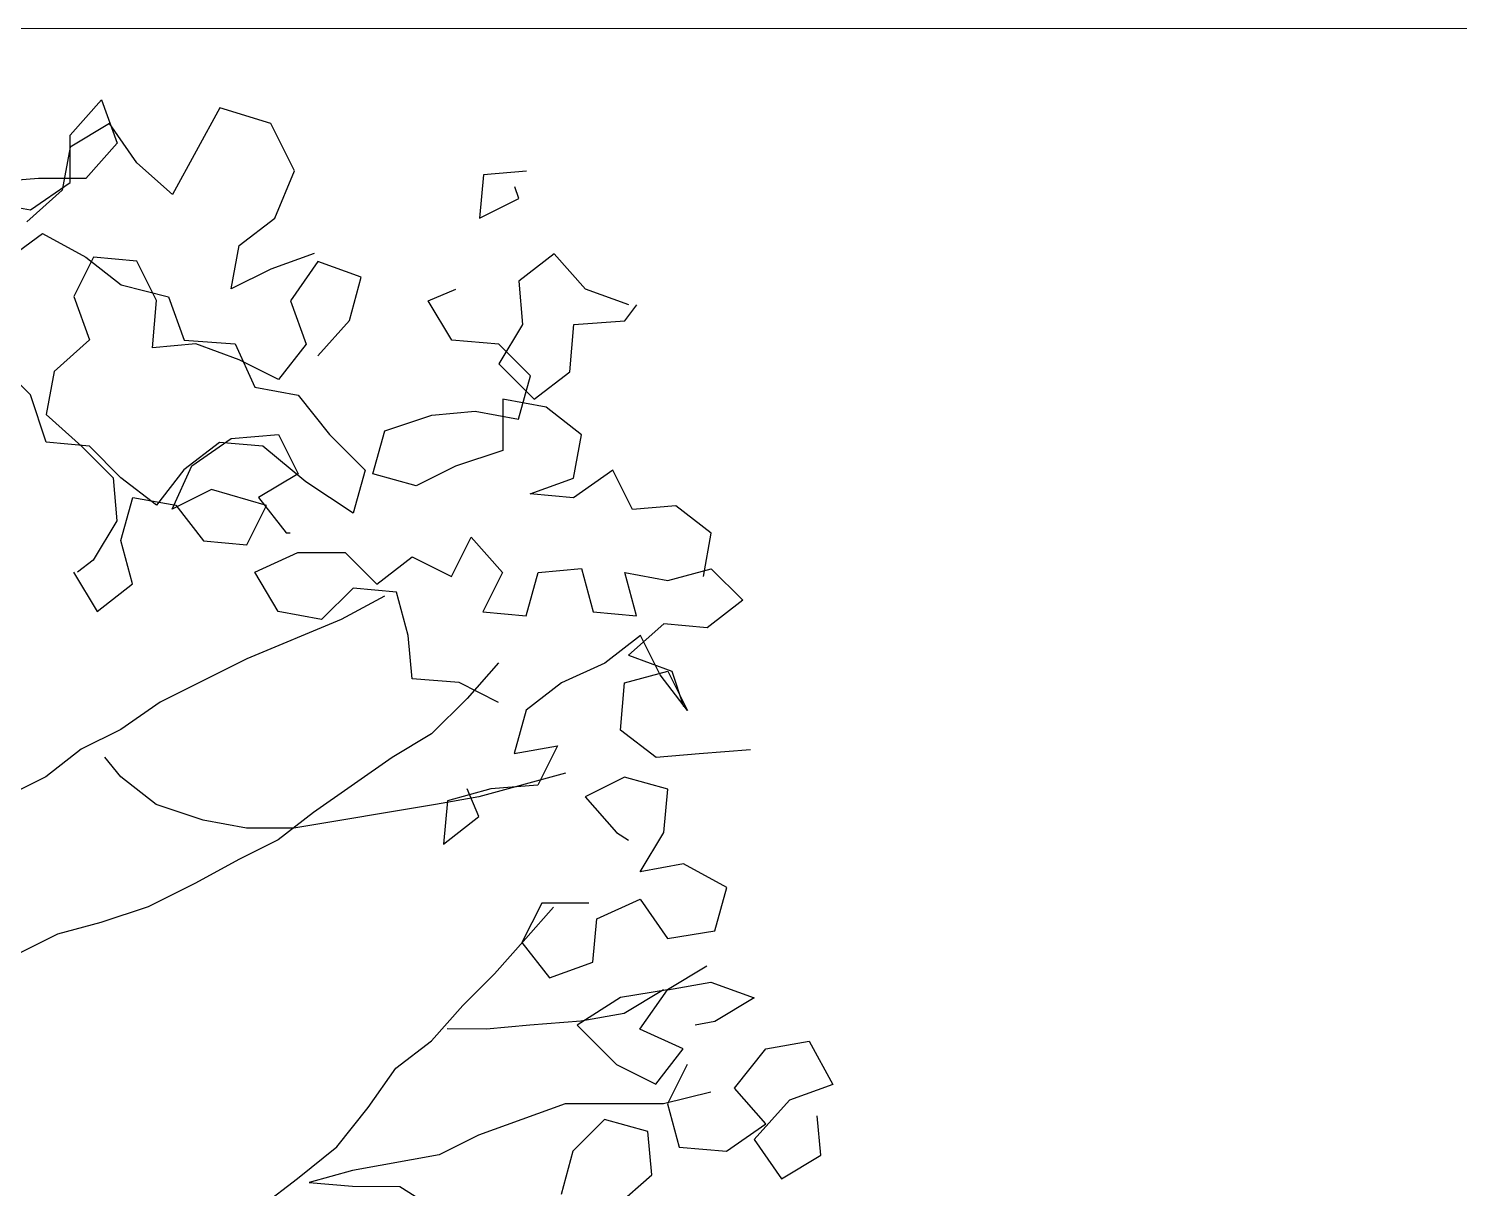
# Model space of a CAD drawing. Header units: millimetres. Extents: x 684983 to 685377, y 990360 to 990509.
# Drawn here: x 685139.223 to 685139.747, y 990431.613 to 990432.038 of the extents above; entities that cross this region are included whole.
import ezdxf

# ---------------------------------------------------------------- set-up
doc = ezdxf.new("R2010")
doc.units = ezdxf.units.MM
doc.layers.add('grid', color=8, linetype='Continuous', lineweight=9)
doc.layers.add('TEAK', color=7, linetype='Continuous')

# ---------------------------------------------------------------- blocks, each defined once
blk = doc.blocks.new('A$C25655A80')
at = {"color": 62}
for p, q in [((0.51983, 1.84715), (0.52753, 1.85579)), ((0.52753, 1.85579), (0.53137, 1.84521)), ((0.55637, 1.85384), (0.54481, 1.8327)), ((0.56886, 1.84999), (0.55637, 1.85384)), ((0.52945, 1.85002), (0.51983, 1.84426)), ((0.53617, 1.8404), (0.52945, 1.85002)), ((0.57462, 1.83844), (0.56886, 1.84999)), ((0.51982, 1.83561), (0.51983, 1.84715)), ((0.53137, 1.84521), (0.52367, 1.83657)), ((0.51983, 1.84426), (0.5179, 1.83369)), ((0.54481, 1.8327), (0.53617, 1.8404)), ((0.5698, 1.82691), (0.57462, 1.83844)), ((0.63134, 1.83839), (0.62076, 1.83744)), ((0.51213, 1.83658), (0.5006, 1.83563)), ((0.5102, 1.82889), (0.51982, 1.83561)), ((0.52367, 1.83657), (0.51213, 1.83658)), ((0.62076, 1.83744), (0.61979, 1.82687)), ((0.62941, 1.83167), (0.62845, 1.83455)), ((0.5179, 1.83369), (0.50924, 1.82601)), ((0.61979, 1.82687), (0.62941, 1.83167)), ((0.49963, 1.83082), (0.5102, 1.82889)), ((0.56114, 1.82019), (0.5698, 1.82691)), ((0.5025, 1.81544), (0.51308, 1.82312)), ((0.51308, 1.82312), (0.52365, 1.81734)), ((0.52557, 1.81734), (0.52076, 1.80773)), ((0.52365, 1.81734), (0.5323, 1.81061)), ((0.53615, 1.81637), (0.52557, 1.81734)), ((0.55921, 1.80962), (0.56114, 1.82019)), ((0.57941, 1.81825), (0.56883, 1.81442)), ((0.63805, 1.8182), (0.62939, 1.81148)), ((0.64573, 1.80954), (0.63805, 1.8182)), ((0.54094, 1.80675), (0.53615, 1.81637)), ((0.56883, 1.81442), (0.55921, 1.80962)), ((0.58037, 1.81633), (0.57363, 1.80672)), ((0.59094, 1.81247), (0.58037, 1.81633)), ((0.5323, 1.81061), (0.54383, 1.80771)), ((0.58804, 1.8019), (0.59094, 1.81247)), ((0.62939, 1.81148), (0.63034, 1.8009)), ((0.52076, 1.80773), (0.52459, 1.79715)), ((0.53997, 1.79522), (0.54094, 1.80675)), ((0.54383, 1.80771), (0.54766, 1.79713)), ((0.57363, 1.80672), (0.57746, 1.79614)), ((0.60727, 1.80669), (0.61401, 1.80957)), ((0.61303, 1.79707), (0.60727, 1.80669)), ((0.6563, 1.80569), (0.64573, 1.80954)), ((0.65533, 1.80184), (0.65822, 1.80568)), ((0.58035, 1.79326), (0.58804, 1.8019)), ((0.63034, 1.8009), (0.62456, 1.7913)), ((0.64187, 1.78936), (0.64284, 1.80089)), ((0.64284, 1.80089), (0.65533, 1.80184)), ((0.52459, 1.79715), (0.51593, 1.78947)), ((0.55055, 1.79617), (0.53997, 1.79522)), ((0.54766, 1.79713), (0.56016, 1.79616)), ((0.56112, 1.79231), (0.55055, 1.79617)), ((0.56016, 1.79616), (0.56496, 1.78558)), ((0.57746, 1.79614), (0.57073, 1.7875)), ((0.62457, 1.7961), (0.61303, 1.79707)), ((0.63225, 1.7884), (0.62457, 1.7961)), ((0.51016, 1.78371), (0.50248, 1.79141)), ((0.51593, 1.78947), (0.514, 1.7789)), ((0.57073, 1.7875), (0.56112, 1.79231)), ((0.62456, 1.7913), (0.63321, 1.78264)), ((0.63321, 1.78264), (0.64187, 1.78936)), ((0.56496, 1.78558), (0.57553, 1.78365)), ((0.62936, 1.77783), (0.63225, 1.7884)), ((0.514, 1.77217), (0.51016, 1.78371)), ((0.57553, 1.78365), (0.58321, 1.77403)), ((0.62552, 1.78264), (0.62551, 1.77015)), ((0.63609, 1.78071), (0.62552, 1.78264)), ((0.514, 1.7789), (0.52265, 1.7712)), ((0.59667, 1.77498), (0.60821, 1.77881)), ((0.60821, 1.77881), (0.61879, 1.77976)), ((0.61879, 1.77976), (0.62936, 1.77783)), ((0.64473, 1.77397), (0.63609, 1.78071)), ((0.52457, 1.7712), (0.514, 1.77217)), ((0.55629, 1.77213), (0.54764, 1.76541)), ((0.54956, 1.76637), (0.55918, 1.77309)), ((0.56687, 1.77116), (0.55629, 1.77213)), ((0.55918, 1.77309), (0.57071, 1.77404)), ((0.57071, 1.77404), (0.57551, 1.76442)), ((0.58321, 1.77403), (0.59186, 1.76537)), ((0.59378, 1.76441), (0.59667, 1.77498)), ((0.6428, 1.7634), (0.64473, 1.77397)), ((0.52265, 1.7712), (0.53033, 1.7635)), ((0.53225, 1.7635), (0.52457, 1.7712)), ((0.57743, 1.7625), (0.56687, 1.77116)), ((0.62551, 1.77015), (0.61397, 1.76631)), ((0.54764, 1.76541), (0.5409, 1.75676)), ((0.54474, 1.7558), (0.54956, 1.76637)), ((0.59186, 1.76537), (0.58896, 1.7548)), ((0.61397, 1.76631), (0.60435, 1.76151)), ((0.65242, 1.76531), (0.6428, 1.75859)), ((0.65722, 1.7557), (0.65242, 1.76531)), ((0.53033, 1.7635), (0.53128, 1.75293)), ((0.5409, 1.75676), (0.53225, 1.7635)), ((0.57551, 1.76442), (0.56589, 1.75866)), ((0.58896, 1.7548), (0.57743, 1.7625)), ((0.60435, 1.76151), (0.59378, 1.76441)), ((0.63222, 1.75957), (0.6428, 1.7634)), ((0.53224, 1.74812), (0.53513, 1.75869)), ((0.53513, 1.75869), (0.5457, 1.75676)), ((0.55436, 1.7606), (0.54474, 1.7558)), ((0.56781, 1.75674), (0.55436, 1.7606)), ((0.56589, 1.75866), (0.57262, 1.75001)), ((0.6428, 1.75859), (0.63222, 1.75957)), ((0.5457, 1.75676), (0.55243, 1.7481)), ((0.563, 1.74713), (0.56781, 1.75674)), ((0.66779, 1.75665), (0.65722, 1.7557)), ((0.67644, 1.74991), (0.66779, 1.75665)), ((0.53128, 1.75293), (0.52551, 1.74332)), ((0.53511, 1.73754), (0.53224, 1.74812)), ((0.55243, 1.7481), (0.563, 1.74713)), ((0.57262, 1.75001), (0.57358, 1.75001)), ((0.61298, 1.7394), (0.6178, 1.749)), ((0.6178, 1.749), (0.62548, 1.74035)), ((0.6745, 1.73934), (0.67644, 1.74991)), ((0.56492, 1.7404), (0.57549, 1.7452)), ((0.57549, 1.7452), (0.58703, 1.74519)), ((0.58703, 1.74519), (0.59471, 1.73749)), ((0.59471, 1.73749), (0.60337, 1.74421)), ((0.60337, 1.74421), (0.61298, 1.7394)), ((0.5207, 1.74044), (0.52646, 1.73082)), ((0.52551, 1.74332), (0.52166, 1.74044)), ((0.57068, 1.73078), (0.56492, 1.7404)), ((0.62548, 1.74035), (0.62066, 1.73074)), ((0.63124, 1.72977), (0.63413, 1.74034)), ((0.63413, 1.74034), (0.6447, 1.74129)), ((0.6447, 1.74129), (0.64758, 1.73071)), ((0.65528, 1.74032), (0.66585, 1.73839)), ((0.65815, 1.72974), (0.65528, 1.74032)), ((0.66585, 1.73839), (0.67643, 1.74126)), ((0.67643, 1.74126), (0.68411, 1.73356)), ((0.52646, 1.73082), (0.53511, 1.73754)), ((0.58895, 1.73653), (0.58125, 1.72885)), ((0.59663, 1.7346), (0.58605, 1.72885)), ((0.59952, 1.73556), (0.58895, 1.73653)), ((0.60239, 1.72499), (0.59952, 1.73556)), ((0.68411, 1.73356), (0.67545, 1.72684)), ((0.58125, 1.72885), (0.57068, 1.73078)), ((0.62066, 1.73074), (0.63124, 1.72977)), ((0.64758, 1.73071), (0.65815, 1.72974)), ((0.58605, 1.72885), (0.56297, 1.71925)), ((0.66488, 1.72781), (0.65622, 1.72013)), ((0.67545, 1.72684), (0.66488, 1.72781)), ((0.60334, 1.71441), (0.60239, 1.72499)), ((0.65911, 1.72493), (0.65045, 1.71821)), ((0.66391, 1.71532), (0.65911, 1.72493)), ((0.56297, 1.71925), (0.54182, 1.7087)), ((0.65622, 1.72013), (0.66679, 1.71628)), ((0.6245, 1.71824), (0.6168, 1.70959)), ((0.65045, 1.71821), (0.63987, 1.71342)), ((0.65525, 1.7134), (0.66583, 1.71628)), ((0.66583, 1.71628), (0.67063, 1.70666)), ((0.66679, 1.71628), (0.66967, 1.70762)), ((0.61488, 1.71344), (0.60334, 1.71441)), ((0.62449, 1.70862), (0.61488, 1.71344)), ((0.63987, 1.71342), (0.63122, 1.70669)), ((0.65428, 1.70187), (0.65525, 1.7134)), ((0.67063, 1.70666), (0.66391, 1.71532)), ((0.54182, 1.7087), (0.5322, 1.70198)), ((0.6168, 1.70959), (0.60814, 1.70095)), ((0.63122, 1.70669), (0.62832, 1.69612)), ((0.5322, 1.70198), (0.52258, 1.69718)), ((0.66293, 1.69513), (0.65428, 1.70187)), ((0.60814, 1.70095), (0.59852, 1.69519)), ((0.52258, 1.69718), (0.51392, 1.69046)), ((0.53219, 1.69044), (0.52835, 1.69525)), ((0.59852, 1.69519), (0.57928, 1.68175)), ((0.62832, 1.69612), (0.6389, 1.69804)), ((0.6389, 1.69804), (0.63408, 1.68843)), ((0.6735, 1.69608), (0.66293, 1.69513)), ((0.686, 1.69703), (0.6735, 1.69608)), ((0.64081, 1.6913), (0.61966, 1.68556)), ((0.51392, 1.69046), (0.5043, 1.68566)), ((0.54083, 1.68371), (0.53219, 1.69044)), ((0.63408, 1.68843), (0.62255, 1.68748)), ((0.65523, 1.69033), (0.64562, 1.68553)), ((0.6658, 1.68744), (0.65523, 1.69033)), ((0.61966, 1.68556), (0.60908, 1.68364)), ((0.61197, 1.6846), (0.611, 1.67403)), ((0.62255, 1.68748), (0.61197, 1.6846)), ((0.61966, 1.68075), (0.61678, 1.68748)), ((0.64562, 1.68553), (0.6533, 1.67687)), ((0.66483, 1.67686), (0.6658, 1.68744)), ((0.55236, 1.67985), (0.54083, 1.68371)), ((0.57928, 1.68175), (0.57062, 1.67503)), ((0.60908, 1.68364), (0.57447, 1.67791)), ((0.611, 1.67403), (0.61966, 1.68075)), ((0.56294, 1.67792), (0.55236, 1.67985)), ((0.57447, 1.67791), (0.56294, 1.67792)), ((0.57062, 1.67503), (0.56101, 1.67023)), ((0.6533, 1.67687), (0.65618, 1.67495)), ((0.65906, 1.66726), (0.66483, 1.67686)), ((0.56101, 1.67023), (0.55043, 1.66447)), ((0.66963, 1.66917), (0.65906, 1.66726)), ((0.6802, 1.66339), (0.66963, 1.66917)), ((0.55043, 1.66447), (0.53889, 1.65871)), ((0.67731, 1.65282), (0.6802, 1.66339)), ((0.64847, 1.65573), (0.65905, 1.66053)), ((0.65905, 1.66053), (0.66577, 1.65091)), ((0.53889, 1.65871), (0.52735, 1.65488)), ((0.63502, 1.65959), (0.6302, 1.64998)), ((0.63116, 1.65094), (0.6379, 1.65862)), ((0.64655, 1.65958), (0.63502, 1.65959)), ((0.52735, 1.65488), (0.51677, 1.65201)), ((0.6475, 1.64516), (0.64847, 1.65573)), ((0.66577, 1.65091), (0.67731, 1.65282)), ((0.51677, 1.65201), (0.50715, 1.64721)), ((0.62347, 1.64229), (0.63116, 1.65094)), ((0.6302, 1.64998), (0.63692, 1.64132)), ((0.63692, 1.64132), (0.6475, 1.64516)), ((0.67538, 1.64417), (0.66576, 1.63841)), ((0.61577, 1.63461), (0.62347, 1.64229)), ((0.66576, 1.63841), (0.67634, 1.64032)), ((0.67634, 1.64032), (0.68691, 1.63647)), ((0.65422, 1.6365), (0.64364, 1.62978)), ((0.66576, 1.63841), (0.65422, 1.6365)), ((0.6648, 1.63841), (0.65518, 1.63265)), ((0.65902, 1.6288), (0.66576, 1.63841)), ((0.68691, 1.63647), (0.67729, 1.63071)), ((0.60807, 1.62597), (0.61577, 1.63461)), ((0.65518, 1.63265), (0.6446, 1.63074)), ((0.62153, 1.62884), (0.61192, 1.62885)), ((0.63211, 1.62979), (0.62153, 1.62884)), ((0.6446, 1.63074), (0.63211, 1.62979)), ((0.64364, 1.62978), (0.65325, 1.62016)), ((0.66959, 1.62399), (0.65902, 1.6288)), ((0.67729, 1.63071), (0.67248, 1.62975)), ((0.59941, 1.61925), (0.60807, 1.62597)), ((0.68978, 1.62397), (0.70035, 1.62588)), ((0.70035, 1.62588), (0.70611, 1.6153)), ((0.66285, 1.61534), (0.66959, 1.62399)), ((0.68208, 1.61436), (0.68978, 1.62397)), ((0.59267, 1.60964), (0.59941, 1.61925)), ((0.65325, 1.62016), (0.66285, 1.61534)), ((0.67055, 1.62014), (0.66573, 1.61053)), ((0.68976, 1.6057), (0.68208, 1.61436)), ((0.70611, 1.6153), (0.69554, 1.61147)), ((0.67631, 1.61341), (0.66477, 1.61053)), ((0.69554, 1.61147), (0.68687, 1.60186)), ((0.58497, 1.60003), (0.59267, 1.60964)), ((0.64074, 1.61056), (0.61958, 1.60288)), ((0.66477, 1.61053), (0.64074, 1.61056)), ((0.66573, 1.61053), (0.66861, 1.59996)), ((0.70321, 1.598), (0.70226, 1.60762)), ((0.65035, 1.6067), (0.64265, 1.59902)), ((0.66092, 1.60381), (0.65035, 1.6067)), ((0.68014, 1.59898), (0.68976, 1.6057)), ((0.61958, 1.60288), (0.60997, 1.59809)), ((0.66187, 1.59323), (0.66092, 1.60381)), ((0.68687, 1.60186), (0.69359, 1.59224)), ((0.57535, 1.59235), (0.58497, 1.60003)), ((0.60997, 1.59809), (0.58881, 1.59426)), ((0.64265, 1.59902), (0.63976, 1.58845)), ((0.66861, 1.59996), (0.68014, 1.59898)), ((0.69359, 1.59224), (0.70321, 1.598)), ((0.58881, 1.59426), (0.57824, 1.59139)), ((0.5667, 1.58563), (0.57535, 1.59235)), ((0.57824, 1.59139), (0.58881, 1.59042)), ((0.58881, 1.59042), (0.60035, 1.59041)), ((0.60035, 1.59041), (0.61092, 1.58367)), ((0.65321, 1.58555), (0.66187, 1.59323))]:
    blk.add_line(p, q, dxfattribs=at)
blk = doc.blocks.new('TR')
blk.add_blockref('A$C25655A80', (0.01921, 0.01485, 1.34531))

msp = doc.modelspace()

# ---------------------------------------------------------------- linework, layer by layer
at = {"layer": 'grid'}
msp.add_line((685221.15913, 990432.03806), (685118.72704, 990432.03806), dxfattribs=at)

# ---------------------------------------------------------------- block references
at = {"layer": 'TEAK', "xscale": 1.5, "yscale": 1.5, "zscale": 1.5}
msp.add_blockref('TR', (685138.42947, 990429.206, 99.475), dxfattribs=at)

doc.saveas('drawing.dxf')
